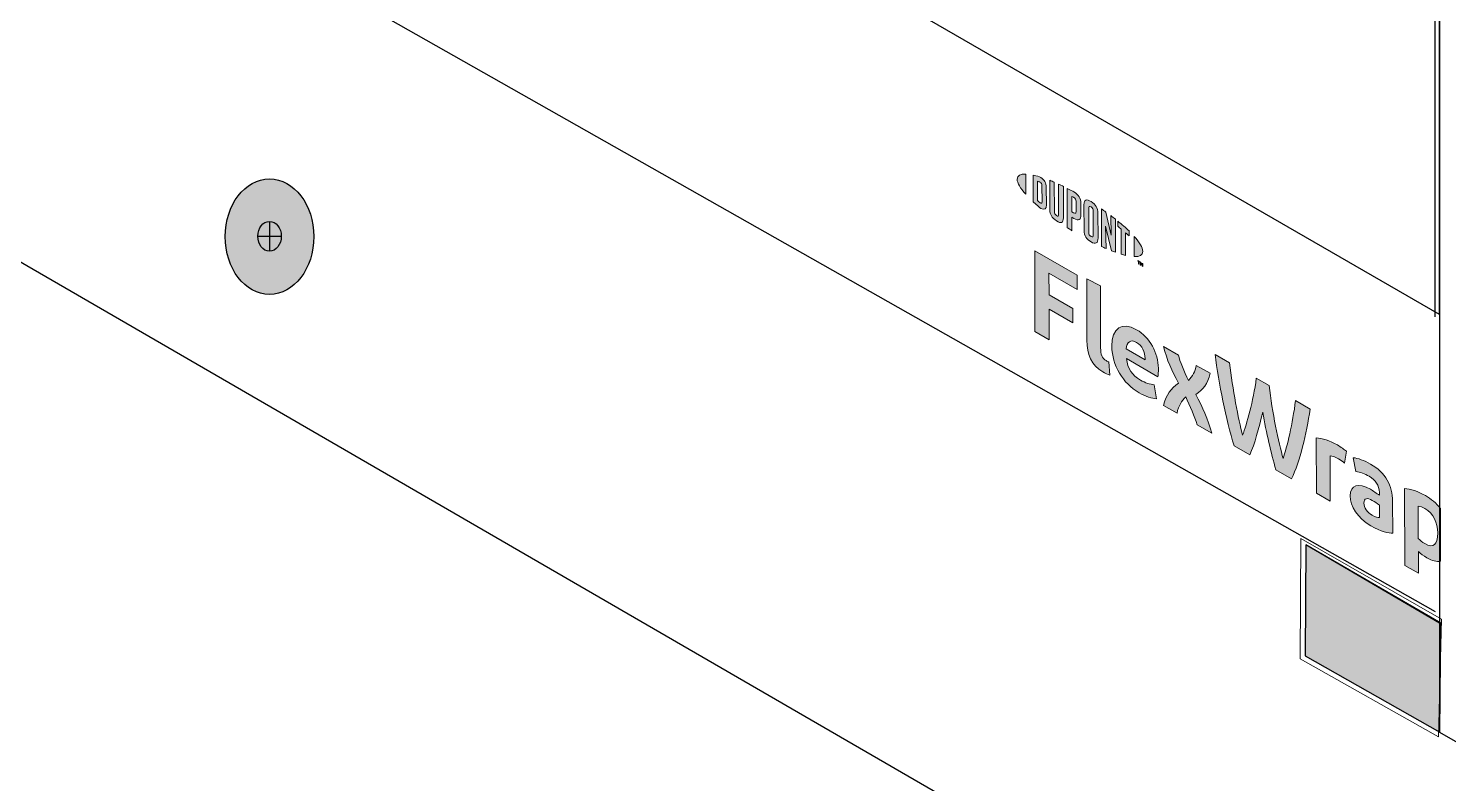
# Model space of a CAD drawing. Header units: inches. Extents: x -20.8 to 74.7, y -53.7 to 19.1.
# Drawn here: x -0.843 to 0.789, y -30.747 to -29.879 of the extents above; entities that cross this region are included whole.
import ezdxf

# ---------------------------------------------------------------- set-up
doc = ezdxf.new("R2010")
doc.units = ezdxf.units.IN
doc.header["$MEASUREMENT"] = 0
doc.linetypes.add('AI-Linetype-43', pattern=[0.187557, 0.125038, -0.062519])
doc.linetypes.add('AI-Linetype-44', pattern=[0.187557, 0.125038, -0.062519])
for name, color, linetype, lineweight in [('.ATI-HATCH', 7, 'Continuous', 0), ('G-ANNO-TTLB', 7, 'Continuous', 0), ('TYVEK', 7, 'Continuous', 0)]:
    doc.layers.add(name, color=color, linetype=linetype, lineweight=lineweight)

# ---------------------------------------------------------------- blocks, each defined once
blk = doc.blocks.new('Block_358')
at = {"layer": 'TYVEK', "color": 2, "lineweight": 25, "true_color": 0xffff00}
for points in [[(-0.8155, -29.2933)], [(0.7737, -30.1938)]]:
    blk.add_lwpolyline(points, dxfattribs=at)
blk = doc.blocks.new('Block_359')
at = {"layer": 'TYVEK', "color": 1, "lineweight": 25, "true_color": 0xff0000}
for points in [[(-0.3732, -29.5487)], [(0.7737, -30.2109)]]:
    blk.add_lwpolyline(points, dxfattribs=at)
blk = doc.blocks.new('Block_361')
at = {"layer": 'TYVEK', "color": 1, "lineweight": 25, "true_color": 0xff0000}
for points in [[(-1.0754, -29.2469)], [(0.4337, -30.12)]]:
    blk.add_lwpolyline(points, dxfattribs=at)
blk = doc.blocks.new('Block_362')
at = {"layer": 'TYVEK', "color": 1, "lineweight": 25, "true_color": 0xff0000}
for points in [[(-0.3732, -29.5487)], [(0.7737, -30.2109)]]:
    blk.add_lwpolyline(points, dxfattribs=at)
blk = doc.blocks.new('Block_363')
at = {"layer": 'TYVEK', "color": 18, "lineweight": 25, "true_color": 0x000000}
blk.add_lwpolyline([(0.4019, -29.9831)], dxfattribs=at)
blk = doc.blocks.new('Block_365')
at = {"layer": 'TYVEK', "color": 4, "linetype": 'AI-Linetype-43', "lineweight": 25, "true_color": 0x00ffff}
blk.add_lwpolyline([(1.065, -30.0255)], dxfattribs=at)
at = {"layer": 'TYVEK', "color": 4, "linetype": 'AI-Linetype-44', "lineweight": 25, "true_color": 0x00ffff}
blk.add_lwpolyline([(0.7741, -30.1918)], dxfattribs=at)
blk = doc.blocks.new('Block_369')
at = {"layer": 'TYVEK', "color": 4, "lineweight": 25, "true_color": 0x00ffff}
for points in [[(-0.8128, -29.2909)], [(0.7741, -30.1918)]]:
    blk.add_lwpolyline(points, dxfattribs=at)
blk = doc.blocks.new('Block_370')
at = {"layer": 'TYVEK', "color": 2, "lineweight": 25, "true_color": 0xffff00}
for points in [[(-0.8161, -29.2933)], [(0.7737, -30.1938)]]:
    blk.add_lwpolyline(points, dxfattribs=at)
blk = doc.blocks.new('Block_371')
at = {"layer": 'TYVEK', "color": 2, "lineweight": 25, "true_color": 0xffff00}
for points in [[(-0.7477, -29.2547)], [(0.7696, -30.1307)]]:
    blk.add_lwpolyline(points, dxfattribs=at)
blk = doc.blocks.new('Block_372')
at = {"layer": 'TYVEK', "color": 1, "lineweight": 25, "true_color": 0xff0000}
for points in [[(-0.3732, -29.5487)], [(0.7737, -30.2109)]]:
    blk.add_lwpolyline(points, dxfattribs=at)
blk = doc.blocks.new('Block_377')
at = {"layer": 'TYVEK', "true_color": 0x003b71, "transparency": 33554687}
h = blk.add_hatch(color=156, dxfattribs=at)
h.dxf.hatch_style = 2
edge = h.paths.add_edge_path()
edge.add_spline(control_points=[(0.3624, -30.1631), (0.3624, -30.1631), (0.3135, -30.135), (0.3135, -30.135), (0.3135, -30.135), (0.3136, -30.2277), (0.3136, -30.2277), (0.3136, -30.2277), (0.3302, -30.2371), (0.3302, -30.2371), (0.3302, -30.2371), (0.33, -30.202), (0.33, -30.202), (0.33, -30.202), (0.3574, -30.2177), (0.3574, -30.2177), (0.3574, -30.2177), (0.3573, -30.2014), (0.3573, -30.2014), (0.3573, -30.2014), (0.33, -30.1857), (0.33, -30.1857), (0.33, -30.1857), (0.3299, -30.1606), (0.3299, -30.1606), (0.3299, -30.1606), (0.3624, -30.1794), (0.3624, -30.1794), (0.3624, -30.1794), (0.3624, -30.1631), (0.3624, -30.1631)], knot_values=[0, 0, 0, 0, 1, 1, 1, 2, 2, 2, 3, 3, 3, 4, 4, 4, 5, 5, 5, 6, 6, 6, 7, 7, 7, 8, 8, 8, 9, 9, 9, 10, 10, 10, 10], degree=3, periodic=0)
h = blk.add_hatch(color=156, dxfattribs=at)
h.dxf.hatch_style = 2
edge = h.paths.add_edge_path()
edge.add_spline(control_points=[(0.3988, -30.2627), (0.3977, -30.2624), (0.3966, -30.2619), (0.3955, -30.2612), (0.3909, -30.2585), (0.3892, -30.2538), (0.3892, -30.2466), (0.3892, -30.2466), (0.3891, -30.1752), (0.3891, -30.1752), (0.3891, -30.1752), (0.3732, -30.1671), (0.3732, -30.1671), (0.3732, -30.1671), (0.3734, -30.2378), (0.3734, -30.2378), (0.3734, -30.2537), (0.3786, -30.2666), (0.3918, -30.2742), (0.3942, -30.2756), (0.3978, -30.277), (0.3999, -30.2778), (0.3999, -30.2778), (0.3988, -30.2627), (0.3988, -30.2627)], knot_values=[0, 0, 0, 0, 1, 1, 1, 2, 2, 2, 3, 3, 3, 4, 4, 4, 5, 5, 5, 6, 6, 6, 7, 7, 7, 8, 8, 8, 8], degree=3, periodic=0)
h = blk.add_hatch(color=156, dxfattribs=at)
h.dxf.hatch_style = 2
edge = h.paths.add_edge_path()
edge.add_spline(control_points=[(0.4403, -30.2603), (0.4403, -30.2603), (0.4185, -30.2477), (0.4185, -30.2477), (0.4196, -30.2394), (0.4239, -30.2364), (0.4306, -30.2402), (0.4368, -30.2438), (0.4403, -30.2513), (0.4403, -30.2587), (0.4403, -30.2587), (0.4403, -30.2603), (0.4403, -30.2603)], knot_values=[0, 0, 0, 0, 1, 1, 1, 2, 2, 2, 3, 3, 3, 4, 4, 4, 4], degree=3, periodic=0)
edge = h.paths.add_edge_path()
edge.add_spline(control_points=[(0.4556, -30.27), (0.4554, -30.2523), (0.4456, -30.2344), (0.4306, -30.2256), (0.4136, -30.216), (0.4021, -30.2237), (0.4021, -30.2446), (0.4023, -30.2667), (0.4149, -30.2874), (0.4334, -30.298), (0.4409, -30.3024), (0.4484, -30.3048), (0.4535, -30.305), (0.4535, -30.305), (0.4509, -30.2889), (0.4509, -30.2889), (0.446, -30.2885), (0.4406, -30.2869), (0.4349, -30.2835), (0.4257, -30.2782), (0.4203, -30.2705), (0.4188, -30.2589), (0.4188, -30.2589), (0.455, -30.2798), (0.455, -30.2798), (0.4553, -30.2773), (0.4556, -30.2739), (0.4556, -30.27)], knot_values=[0, 0, 0, 0, 1, 1, 1, 2, 2, 2, 3, 3, 3, 4, 4, 4, 5, 5, 5, 6, 6, 6, 7, 7, 7, 8, 8, 8, 9, 9, 9, 9], degree=3, periodic=0)
h = blk.add_hatch(color=156, dxfattribs=at)
h.dxf.hatch_style = 2
edge = h.paths.add_edge_path()
edge.add_spline(control_points=[(0.4985, -30.2999), (0.5071, -30.2946), (0.5121, -30.2878), (0.515, -30.2757), (0.515, -30.2757), (0.4989, -30.2666), (0.4989, -30.2666), (0.4982, -30.2735), (0.4945, -30.2792), (0.4903, -30.2841), (0.4852, -30.2737), (0.4802, -30.2617), (0.4786, -30.2549), (0.4786, -30.2549), (0.4616, -30.245), (0.4616, -30.245), (0.4652, -30.2603), (0.4713, -30.273), (0.4789, -30.2871), (0.4698, -30.293), (0.4645, -30.3005), (0.4616, -30.3127), (0.4616, -30.3127), (0.477, -30.3214), (0.477, -30.3214), (0.4785, -30.313), (0.4827, -30.3074), (0.487, -30.3027), (0.4918, -30.3127), (0.4977, -30.3259), (0.5, -30.3348), (0.5, -30.3348), (0.5171, -30.3445), (0.5171, -30.3445), (0.5124, -30.3278), (0.5068, -30.3153), (0.4985, -30.2999)], knot_values=[0, 0, 0, 0, 1, 1, 1, 2, 2, 2, 3, 3, 3, 4, 4, 4, 5, 5, 5, 6, 6, 6, 7, 7, 7, 8, 8, 8, 9, 9, 9, 10, 10, 10, 11, 11, 11, 12, 12, 12, 12], degree=3, periodic=0)
h = blk.add_hatch(color=156, dxfattribs=at)
h.dxf.hatch_style = 2
edge = h.paths.add_edge_path()
edge.add_spline(control_points=[(0.6132, -30.3071), (0.6099, -30.3331), (0.6035, -30.3607), (0.5989, -30.3737), (0.5938, -30.3552), (0.5863, -30.3205), (0.5828, -30.2896), (0.5828, -30.2896), (0.5681, -30.2812), (0.5681, -30.2812), (0.5648, -30.3081), (0.5571, -30.3342), (0.5523, -30.3469), (0.5475, -30.3287), (0.541, -30.2935), (0.5374, -30.2637), (0.5374, -30.2637), (0.5207, -30.2541), (0.5207, -30.2541), (0.525, -30.2873), (0.5334, -30.3284), (0.5425, -30.3591), (0.5425, -30.3591), (0.5606, -30.3695), (0.5606, -30.3695), (0.5663, -30.3562), (0.5711, -30.3396), (0.5755, -30.3203), (0.5798, -30.3445), (0.5849, -30.3669), (0.5906, -30.3867), (0.5906, -30.3867), (0.6086, -30.397), (0.6086, -30.397), (0.6182, -30.3773), (0.6257, -30.3452), (0.63, -30.3169), (0.63, -30.3169), (0.6132, -30.3071), (0.6132, -30.3071)], knot_values=[0, 0, 0, 0, 1, 1, 1, 2, 2, 2, 3, 3, 3, 4, 4, 4, 5, 5, 5, 6, 6, 6, 7, 7, 7, 8, 8, 8, 9, 9, 9, 10, 10, 10, 11, 11, 11, 12, 12, 12, 13, 13, 13, 13], degree=3, periodic=0)
h = blk.add_hatch(color=156, dxfattribs=at)
h.dxf.hatch_style = 2
edge = h.paths.add_edge_path()
edge.add_spline(control_points=[(0.6613, -30.3581), (0.6529, -30.3534), (0.6434, -30.35), (0.6371, -30.35), (0.6371, -30.35), (0.6373, -30.4135), (0.6373, -30.4135), (0.6373, -30.4135), (0.6531, -30.4225), (0.6531, -30.4225), (0.6531, -30.4225), (0.6529, -30.3707), (0.6529, -30.3707), (0.6554, -30.3707), (0.6582, -30.3714), (0.6625, -30.3739), (0.6649, -30.3753), (0.6674, -30.377), (0.6693, -30.3789), (0.6693, -30.3789), (0.6716, -30.3652), (0.6716, -30.3652), (0.6693, -30.3632), (0.6653, -30.3605), (0.6613, -30.3581)], knot_values=[0, 0, 0, 0, 1, 1, 1, 2, 2, 2, 3, 3, 3, 4, 4, 4, 5, 5, 5, 6, 6, 6, 7, 7, 7, 8, 8, 8, 8], degree=3, periodic=0)
h = blk.add_hatch(color=156, dxfattribs=at)
h.dxf.hatch_style = 2
edge = h.paths.add_edge_path()
edge.add_spline(control_points=[(0.7095, -30.4416), (0.7078, -30.4417), (0.7049, -30.4409), (0.7014, -30.4388), (0.6953, -30.4353), (0.692, -30.4305), (0.6918, -30.4249), (0.6918, -30.4187), (0.696, -30.4187), (0.7013, -30.4217), (0.7041, -30.4232), (0.7068, -30.4253), (0.7095, -30.4274), (0.7095, -30.4274), (0.7095, -30.4416), (0.7095, -30.4416)], knot_values=[0, 0, 0, 0, 1, 1, 1, 2, 2, 2, 3, 3, 3, 4, 4, 4, 5, 5, 5, 5], degree=3, periodic=0)
edge = h.paths.add_edge_path()
edge.add_spline(control_points=[(0.7248, -30.4228), (0.7248, -30.4049), (0.7164, -30.3898), (0.6995, -30.38), (0.6925, -30.376), (0.6846, -30.3731), (0.6796, -30.3727), (0.6796, -30.3727), (0.6825, -30.3885), (0.6825, -30.3885), (0.6873, -30.3891), (0.6927, -30.3912), (0.6977, -30.3941), (0.7053, -30.3985), (0.7093, -30.4046), (0.7095, -30.4127), (0.7095, -30.4127), (0.7095, -30.4159), (0.7095, -30.4159), (0.7066, -30.4138), (0.7024, -30.4109), (0.6992, -30.4089), (0.6855, -30.4012), (0.6761, -30.4035), (0.6761, -30.4167), (0.6761, -30.4285), (0.6842, -30.442), (0.6999, -30.451), (0.7114, -30.4577), (0.7202, -30.4596), (0.7249, -30.4596), (0.7249, -30.4596), (0.7248, -30.4228), (0.7248, -30.4228)], knot_values=[0, 0, 0, 0, 1, 1, 1, 2, 2, 2, 3, 3, 3, 4, 4, 4, 5, 5, 5, 6, 6, 6, 7, 7, 7, 8, 8, 8, 9, 9, 9, 10, 10, 10, 11, 11, 11, 11], degree=3, periodic=0)
h = blk.add_hatch(color=156, dxfattribs=at)
h.dxf.hatch_style = 2
edge = h.paths.add_edge_path()
edge.add_spline(control_points=[(0.7617, -30.4714), (0.7584, -30.4695), (0.7566, -30.4677), (0.7543, -30.4655), (0.7543, -30.4655), (0.7543, -30.4284), (0.7543, -30.4284), (0.7567, -30.4287), (0.7588, -30.4292), (0.7617, -30.4309), (0.7721, -30.4369), (0.7764, -30.4473), (0.7766, -30.4592), (0.7766, -30.4728), (0.7718, -30.4773), (0.7617, -30.4714)], knot_values=[0, 0, 0, 0, 1, 1, 1, 2, 2, 2, 3, 3, 3, 4, 4, 4, 5, 5, 5, 5], degree=3, periodic=0)
edge = h.paths.add_edge_path()
edge.add_spline(control_points=[(0.7624, -30.4162), (0.7542, -30.4116), (0.745, -30.4085), (0.7385, -30.4081), (0.7385, -30.4081), (0.7388, -30.4964), (0.7388, -30.4964), (0.7388, -30.4964), (0.7545, -30.5055), (0.7545, -30.5055), (0.7545, -30.5055), (0.7545, -30.4803), (0.7545, -30.4803), (0.7573, -30.4832), (0.76, -30.4853), (0.7641, -30.4877), (0.7702, -30.4912), (0.7753, -30.4925), (0.7796, -30.4917), (0.7796, -30.4917), (0.7796, -30.431), (0.7796, -30.431), (0.775, -30.425), (0.7692, -30.42), (0.7624, -30.4162)], knot_values=[0, 0, 0, 0, 1, 1, 1, 2, 2, 2, 3, 3, 3, 4, 4, 4, 5, 5, 5, 6, 6, 6, 7, 7, 7, 8, 8, 8, 8], degree=3, periodic=0)
at = {"layer": 'TYVEK'}
for points, knots in [([(0.3624, -30.1631), (0.3624, -30.1631), (0.3135, -30.135), (0.3135, -30.135), (0.3135, -30.135), (0.3136, -30.2277), (0.3136, -30.2277), (0.3136, -30.2277), (0.3302, -30.2371), (0.3302, -30.2371), (0.3302, -30.2371), (0.33, -30.202), (0.33, -30.202), (0.33, -30.202), (0.3574, -30.2177), (0.3574, -30.2177), (0.3574, -30.2177), (0.3573, -30.2014), (0.3573, -30.2014), (0.3573, -30.2014), (0.33, -30.1857), (0.33, -30.1857), (0.33, -30.1857), (0.3299, -30.1606), (0.3299, -30.1606), (0.3299, -30.1606), (0.3624, -30.1794), (0.3624, -30.1794), (0.3624, -30.1794), (0.3624, -30.1631), (0.3624, -30.1631)], [0, 0, 0, 0, 1, 1, 1, 2, 2, 2, 3, 3, 3, 4, 4, 4, 5, 5, 5, 6, 6, 6, 7, 7, 7, 8, 8, 8, 9, 9, 9, 10, 10, 10, 10]), ([(0.3988, -30.2627), (0.3977, -30.2624), (0.3966, -30.2619), (0.3955, -30.2612), (0.3909, -30.2585), (0.3892, -30.2538), (0.3892, -30.2466), (0.3892, -30.2466), (0.3891, -30.1752), (0.3891, -30.1752), (0.3891, -30.1752), (0.3732, -30.1671), (0.3732, -30.1671), (0.3732, -30.1671), (0.3734, -30.2378), (0.3734, -30.2378), (0.3734, -30.2537), (0.3786, -30.2666), (0.3918, -30.2742), (0.3942, -30.2756), (0.3978, -30.277), (0.3999, -30.2778), (0.3999, -30.2778), (0.3988, -30.2627), (0.3988, -30.2627)], [0, 0, 0, 0, 1, 1, 1, 2, 2, 2, 3, 3, 3, 4, 4, 4, 5, 5, 5, 6, 6, 6, 7, 7, 7, 8, 8, 8, 8]), ([(0.4556, -30.27), (0.4554, -30.2523), (0.4456, -30.2344), (0.4306, -30.2256), (0.4136, -30.216), (0.4021, -30.2237), (0.4021, -30.2446), (0.4023, -30.2667), (0.4149, -30.2874), (0.4334, -30.298), (0.4409, -30.3024), (0.4484, -30.3048), (0.4535, -30.305), (0.4535, -30.305), (0.4509, -30.2889), (0.4509, -30.2889), (0.446, -30.2885), (0.4406, -30.2869), (0.4349, -30.2835), (0.4257, -30.2782), (0.4203, -30.2705), (0.4188, -30.2589), (0.4188, -30.2589), (0.455, -30.2798), (0.455, -30.2798), (0.4553, -30.2773), (0.4556, -30.2739), (0.4556, -30.27)], [0, 0, 0, 0, 1, 1, 1, 2, 2, 2, 3, 3, 3, 4, 4, 4, 5, 5, 5, 6, 6, 6, 7, 7, 7, 8, 8, 8, 9, 9, 9, 9]), ([(0.4403, -30.2603), (0.4403, -30.2603), (0.4185, -30.2477), (0.4185, -30.2477), (0.4196, -30.2394), (0.4239, -30.2364), (0.4306, -30.2402), (0.4368, -30.2438), (0.4403, -30.2513), (0.4403, -30.2587), (0.4403, -30.2587), (0.4403, -30.2603), (0.4403, -30.2603)], [0, 0, 0, 0, 1, 1, 1, 2, 2, 2, 3, 3, 3, 4, 4, 4, 4]), ([(0.4985, -30.2999), (0.5071, -30.2946), (0.5121, -30.2878), (0.515, -30.2757), (0.515, -30.2757), (0.4989, -30.2666), (0.4989, -30.2666), (0.4982, -30.2735), (0.4945, -30.2792), (0.4903, -30.2841), (0.4852, -30.2737), (0.4802, -30.2617), (0.4786, -30.2549), (0.4786, -30.2549), (0.4616, -30.245), (0.4616, -30.245), (0.4652, -30.2603), (0.4713, -30.273), (0.4789, -30.2871), (0.4698, -30.293), (0.4645, -30.3005), (0.4616, -30.3127), (0.4616, -30.3127), (0.477, -30.3214), (0.477, -30.3214), (0.4785, -30.313), (0.4827, -30.3074), (0.487, -30.3027), (0.4918, -30.3127), (0.4977, -30.3259), (0.5, -30.3348), (0.5, -30.3348), (0.5171, -30.3445), (0.5171, -30.3445), (0.5124, -30.3278), (0.5068, -30.3153), (0.4985, -30.2999)], [0, 0, 0, 0, 1, 1, 1, 2, 2, 2, 3, 3, 3, 4, 4, 4, 5, 5, 5, 6, 6, 6, 7, 7, 7, 8, 8, 8, 9, 9, 9, 10, 10, 10, 11, 11, 11, 12, 12, 12, 12]), ([(0.6132, -30.3071), (0.6099, -30.3331), (0.6035, -30.3607), (0.5989, -30.3737), (0.5938, -30.3552), (0.5863, -30.3205), (0.5828, -30.2896), (0.5828, -30.2896), (0.5681, -30.2812), (0.5681, -30.2812), (0.5648, -30.3081), (0.5571, -30.3342), (0.5523, -30.3469), (0.5475, -30.3287), (0.541, -30.2935), (0.5374, -30.2637), (0.5374, -30.2637), (0.5207, -30.2541), (0.5207, -30.2541), (0.525, -30.2873), (0.5334, -30.3284), (0.5425, -30.3591), (0.5425, -30.3591), (0.5606, -30.3695), (0.5606, -30.3695), (0.5663, -30.3562), (0.5711, -30.3396), (0.5755, -30.3203), (0.5798, -30.3445), (0.5849, -30.3669), (0.5906, -30.3867), (0.5906, -30.3867), (0.6086, -30.397), (0.6086, -30.397), (0.6182, -30.3773), (0.6257, -30.3452), (0.63, -30.3169), (0.63, -30.3169), (0.6132, -30.3071), (0.6132, -30.3071)], [0, 0, 0, 0, 1, 1, 1, 2, 2, 2, 3, 3, 3, 4, 4, 4, 5, 5, 5, 6, 6, 6, 7, 7, 7, 8, 8, 8, 9, 9, 9, 10, 10, 10, 11, 11, 11, 12, 12, 12, 13, 13, 13, 13]), ([(0.6613, -30.3581), (0.6529, -30.3534), (0.6434, -30.35), (0.6371, -30.35), (0.6371, -30.35), (0.6373, -30.4135), (0.6373, -30.4135), (0.6373, -30.4135), (0.6531, -30.4225), (0.6531, -30.4225), (0.6531, -30.4225), (0.6529, -30.3707), (0.6529, -30.3707), (0.6554, -30.3707), (0.6582, -30.3714), (0.6625, -30.3739), (0.6649, -30.3753), (0.6674, -30.377), (0.6693, -30.3789), (0.6693, -30.3789), (0.6716, -30.3652), (0.6716, -30.3652), (0.6693, -30.3632), (0.6653, -30.3605), (0.6613, -30.3581)], [0, 0, 0, 0, 1, 1, 1, 2, 2, 2, 3, 3, 3, 4, 4, 4, 5, 5, 5, 6, 6, 6, 7, 7, 7, 8, 8, 8, 8]), ([(0.7248, -30.4228), (0.7248, -30.4049), (0.7164, -30.3898), (0.6995, -30.38), (0.6925, -30.376), (0.6846, -30.3731), (0.6796, -30.3727), (0.6796, -30.3727), (0.6825, -30.3885), (0.6825, -30.3885), (0.6873, -30.3891), (0.6927, -30.3912), (0.6977, -30.3941), (0.7053, -30.3985), (0.7093, -30.4046), (0.7095, -30.4127), (0.7095, -30.4127), (0.7095, -30.4159), (0.7095, -30.4159), (0.7066, -30.4138), (0.7024, -30.4109), (0.6992, -30.4089), (0.6855, -30.4012), (0.6761, -30.4035), (0.6761, -30.4167), (0.6761, -30.4285), (0.6842, -30.442), (0.6999, -30.451), (0.7114, -30.4577), (0.7202, -30.4596), (0.7249, -30.4596), (0.7249, -30.4596), (0.7248, -30.4228), (0.7248, -30.4228)], [0, 0, 0, 0, 1, 1, 1, 2, 2, 2, 3, 3, 3, 4, 4, 4, 5, 5, 5, 6, 6, 6, 7, 7, 7, 8, 8, 8, 9, 9, 9, 10, 10, 10, 11, 11, 11, 11]), ([(0.7095, -30.4416), (0.7078, -30.4417), (0.7049, -30.4409), (0.7014, -30.4388), (0.6953, -30.4353), (0.692, -30.4305), (0.6918, -30.4249), (0.6918, -30.4187), (0.696, -30.4187), (0.7013, -30.4217), (0.7041, -30.4232), (0.7068, -30.4253), (0.7095, -30.4274), (0.7095, -30.4274), (0.7095, -30.4416), (0.7095, -30.4416)], [0, 0, 0, 0, 1, 1, 1, 2, 2, 2, 3, 3, 3, 4, 4, 4, 5, 5, 5, 5]), ([(0.7624, -30.4162), (0.7542, -30.4116), (0.745, -30.4085), (0.7385, -30.4081), (0.7385, -30.4081), (0.7388, -30.4964), (0.7388, -30.4964), (0.7388, -30.4964), (0.7545, -30.5055), (0.7545, -30.5055), (0.7545, -30.5055), (0.7545, -30.4803), (0.7545, -30.4803), (0.7573, -30.4832), (0.76, -30.4853), (0.7641, -30.4877), (0.7702, -30.4912), (0.7753, -30.4925), (0.7796, -30.4917), (0.7796, -30.4917), (0.7796, -30.431), (0.7796, -30.431), (0.775, -30.425), (0.7692, -30.42), (0.7624, -30.4162)], [0, 0, 0, 0, 1, 1, 1, 2, 2, 2, 3, 3, 3, 4, 4, 4, 5, 5, 5, 6, 6, 6, 7, 7, 7, 8, 8, 8, 8]), ([(0.7617, -30.4714), (0.7584, -30.4695), (0.7566, -30.4677), (0.7543, -30.4655), (0.7543, -30.4655), (0.7543, -30.4284), (0.7543, -30.4284), (0.7567, -30.4287), (0.7588, -30.4292), (0.7617, -30.4309), (0.7721, -30.4369), (0.7764, -30.4473), (0.7766, -30.4592), (0.7766, -30.4728), (0.7718, -30.4773), (0.7617, -30.4714)], [0, 0, 0, 0, 1, 1, 1, 2, 2, 2, 3, 3, 3, 4, 4, 4, 5, 5, 5, 5])]:
    blk.add_open_spline(points, degree=3, knots=knots, dxfattribs=at)
blk = doc.blocks.new('Block_378')
at = {"layer": 'TYVEK', "true_color": 0x003b71, "transparency": 33554687}
h = blk.add_hatch(color=156, dxfattribs=at)
h.dxf.hatch_style = 2
edge = h.paths.add_edge_path()
edge.add_spline(control_points=[(0.2933, -30.0527), (0.2933, -30.057), (0.2969, -30.063), (0.3031, -30.07), (0.3031, -30.07), (0.3031, -30.0468), (0.3031, -30.0468), (0.2968, -30.0466), (0.2933, -30.0485), (0.2933, -30.0527)], knot_values=[0, 0, 0, 0, 1, 1, 1, 2, 2, 2, 3, 3, 3, 3], degree=3, periodic=0)
h = blk.add_hatch(color=156, dxfattribs=at)
h.dxf.hatch_style = 2
edge = h.paths.add_edge_path()
edge.add_spline(control_points=[(0.3199, -30.0799), (0.3191, -30.0794), (0.3177, -30.0782), (0.3166, -30.0773), (0.3166, -30.0773), (0.3166, -30.055), (0.3166, -30.055), (0.3177, -30.0553), (0.3191, -30.0557), (0.3199, -30.0563), (0.321, -30.0569), (0.3218, -30.058), (0.3218, -30.0598), (0.3218, -30.0598), (0.322, -30.0787), (0.322, -30.0787), (0.322, -30.0805), (0.321, -30.0805), (0.3199, -30.0799)], knot_values=[0, 0, 0, 0, 1, 1, 1, 2, 2, 2, 3, 3, 3, 4, 4, 4, 5, 5, 5, 6, 6, 6, 6], degree=3, periodic=0)
edge = h.paths.add_edge_path()
edge.add_spline(control_points=[(0.3268, -30.0619), (0.3268, -30.0573), (0.3246, -30.0531), (0.3206, -30.0509), (0.3188, -30.0498), (0.3163, -30.0489), (0.3117, -30.048), (0.3117, -30.048), (0.3118, -30.0788), (0.3118, -30.0788), (0.3159, -30.0825), (0.3189, -30.085), (0.3206, -30.0862), (0.3248, -30.0884), (0.327, -30.0869), (0.327, -30.0823), (0.327, -30.0823), (0.3268, -30.0619), (0.3268, -30.0619)], knot_values=[0, 0, 0, 0, 1, 1, 1, 2, 2, 2, 3, 3, 3, 4, 4, 4, 5, 5, 5, 6, 6, 6, 6], degree=3, periodic=0)
h = blk.add_hatch(color=156, dxfattribs=at)
h.dxf.hatch_style = 2
edge = h.paths.add_edge_path()
edge.add_spline(control_points=[(0.341, -30.0932), (0.341, -30.095), (0.3405, -30.0958), (0.3385, -30.0944), (0.3366, -30.0931), (0.3361, -30.0919), (0.3361, -30.0898), (0.3361, -30.0898), (0.336, -30.0562), (0.336, -30.0562), (0.3348, -30.0556), (0.332, -30.0545), (0.3308, -30.054), (0.3308, -30.054), (0.3308, -30.0879), (0.3308, -30.0879), (0.3309, -30.0933), (0.3331, -30.0968), (0.3385, -30.1006), (0.3435, -30.1041), (0.3465, -30.1029), (0.3465, -30.0969), (0.3465, -30.0969), (0.3464, -30.061), (0.3464, -30.061), (0.3454, -30.0605), (0.342, -30.0589), (0.3409, -30.0584), (0.3409, -30.0584), (0.341, -30.0932), (0.341, -30.0932)], knot_values=[0, 0, 0, 0, 1, 1, 1, 2, 2, 2, 3, 3, 3, 4, 4, 4, 5, 5, 5, 6, 6, 6, 7, 7, 7, 8, 8, 8, 9, 9, 9, 10, 10, 10, 10], degree=3, periodic=0)
h = blk.add_hatch(color=156, dxfattribs=at)
h.dxf.hatch_style = 2
edge = h.paths.add_edge_path()
edge.add_spline(control_points=[(0.361, -30.09), (0.361, -30.092), (0.3605, -30.0925), (0.3582, -30.0913), (0.3582, -30.0913), (0.3563, -30.0902), (0.3563, -30.0902), (0.3563, -30.0902), (0.3563, -30.0724), (0.3563, -30.0724), (0.3571, -30.0728), (0.3575, -30.0731), (0.3581, -30.0734), (0.3605, -30.0748), (0.361, -30.0762), (0.361, -30.0781), (0.361, -30.0781), (0.361, -30.09), (0.361, -30.09)], knot_values=[0, 0, 0, 0, 1, 1, 1, 2, 2, 2, 3, 3, 3, 4, 4, 4, 5, 5, 5, 6, 6, 6, 6], degree=3, periodic=0)
edge = h.paths.add_edge_path()
edge.add_spline(control_points=[(0.3584, -30.0673), (0.3574, -30.0667), (0.3539, -30.0648), (0.3507, -30.0632), (0.3507, -30.0632), (0.3509, -30.1084), (0.3509, -30.1084), (0.3518, -30.1091), (0.3548, -30.1109), (0.3563, -30.1119), (0.3563, -30.1119), (0.3563, -30.0964), (0.3563, -30.0964), (0.3563, -30.0964), (0.3585, -30.0977), (0.3585, -30.0977), (0.3642, -30.101), (0.3666, -30.0994), (0.3666, -30.0937), (0.3666, -30.0937), (0.3666, -30.0803), (0.3666, -30.0803), (0.3666, -30.0748), (0.3638, -30.0703), (0.3584, -30.0673)], knot_values=[0, 0, 0, 0, 1, 1, 1, 2, 2, 2, 3, 3, 3, 4, 4, 4, 5, 5, 5, 6, 6, 6, 7, 7, 7, 8, 8, 8, 8], degree=3, periodic=0)
h = blk.add_hatch(color=156, dxfattribs=at)
h.dxf.hatch_style = 2
edge = h.paths.add_edge_path()
edge.add_spline(control_points=[(0.3782, -30.1184), (0.3763, -30.1173), (0.3757, -30.116), (0.3757, -30.1142), (0.3757, -30.1142), (0.3756, -30.086), (0.3756, -30.086), (0.3756, -30.0842), (0.3761, -30.0834), (0.3782, -30.0846), (0.3802, -30.0859), (0.3806, -30.0871), (0.3806, -30.0889), (0.3806, -30.0889), (0.3807, -30.117), (0.3807, -30.117), (0.3807, -30.1188), (0.3802, -30.1195), (0.3782, -30.1184)], knot_values=[0, 0, 0, 0, 1, 1, 1, 2, 2, 2, 3, 3, 3, 4, 4, 4, 5, 5, 5, 6, 6, 6, 6], degree=3, periodic=0)
edge = h.paths.add_edge_path()
edge.add_spline(control_points=[(0.3861, -30.0919), (0.3861, -30.0856), (0.3836, -30.0819), (0.3782, -30.0784), (0.3731, -30.0752), (0.37, -30.076), (0.37, -30.082), (0.37, -30.082), (0.3702, -30.1114), (0.3702, -30.1114), (0.3702, -30.1178), (0.373, -30.122), (0.3782, -30.1248), (0.3835, -30.1275), (0.3863, -30.1269), (0.3863, -30.12), (0.3863, -30.12), (0.3861, -30.0919), (0.3861, -30.0919)], knot_values=[0, 0, 0, 0, 1, 1, 1, 2, 2, 2, 3, 3, 3, 4, 4, 4, 5, 5, 5, 6, 6, 6, 6], degree=3, periodic=0)
h = blk.add_hatch(color=156, dxfattribs=at)
h.dxf.hatch_style = 2
edge = h.paths.add_edge_path()
edge.add_spline(control_points=[(0.4015, -30.1169), (0.4015, -30.1169), (0.3954, -30.0904), (0.3954, -30.0904), (0.3937, -30.0892), (0.3917, -30.0878), (0.3901, -30.0868), (0.3901, -30.0868), (0.3903, -30.1301), (0.3903, -30.1301), (0.3913, -30.1306), (0.3941, -30.1318), (0.3955, -30.1325), (0.3955, -30.1325), (0.395, -30.1067), (0.395, -30.1067), (0.395, -30.1067), (0.4016, -30.1349), (0.4016, -30.1349), (0.4029, -30.1355), (0.405, -30.1362), (0.4063, -30.1367), (0.4063, -30.1367), (0.4062, -30.0986), (0.4062, -30.0986), (0.4048, -30.0975), (0.4023, -30.0956), (0.4011, -30.0946), (0.4011, -30.0946), (0.4015, -30.1169), (0.4015, -30.1169)], knot_values=[0, 0, 0, 0, 1, 1, 1, 2, 2, 2, 3, 3, 3, 4, 4, 4, 5, 5, 5, 6, 6, 6, 7, 7, 7, 8, 8, 8, 9, 9, 9, 10, 10, 10, 10], degree=3, periodic=0)
h = blk.add_hatch(color=156, dxfattribs=at)
h.dxf.hatch_style = 2
edge = h.paths.add_edge_path()
edge.add_spline(control_points=[(0.4089, -30.1068), (0.4103, -30.1079), (0.4116, -30.1089), (0.4129, -30.11), (0.4129, -30.11), (0.413, -30.1389), (0.413, -30.1389), (0.4142, -30.1392), (0.4164, -30.1398), (0.4179, -30.1402), (0.4179, -30.1402), (0.4179, -30.1142), (0.4179, -30.1142), (0.4193, -30.1155), (0.4206, -30.1167), (0.4219, -30.1178), (0.4219, -30.1178), (0.4219, -30.1122), (0.4219, -30.1122), (0.418, -30.1084), (0.4138, -30.1048), (0.4089, -30.1008), (0.4089, -30.1008), (0.4089, -30.1068), (0.4089, -30.1068)], knot_values=[0, 0, 0, 0, 1, 1, 1, 2, 2, 2, 3, 3, 3, 4, 4, 4, 5, 5, 5, 6, 6, 6, 7, 7, 7, 8, 8, 8, 8], degree=3, periodic=0)
h = blk.add_hatch(color=156, dxfattribs=at)
h.dxf.hatch_style = 2
edge = h.paths.add_edge_path()
edge.add_spline(control_points=[(0.4377, -30.1356), (0.4377, -30.1399), (0.4341, -30.1418), (0.4278, -30.1416), (0.4278, -30.1416), (0.4278, -30.1184), (0.4278, -30.1184), (0.4341, -30.1254), (0.4377, -30.1314), (0.4377, -30.1356)], knot_values=[0, 0, 0, 0, 1, 1, 1, 2, 2, 2, 3, 3, 3, 3], degree=3, periodic=0)
h = blk.add_hatch(color=156, dxfattribs=at)
h.dxf.hatch_style = 2
edge = h.paths.add_edge_path()
edge.add_spline(control_points=[(0.4318, -30.1463), (0.4318, -30.1463), (0.4318, -30.1469), (0.4318, -30.1469), (0.4318, -30.1469), (0.4327, -30.1473), (0.4327, -30.1473), (0.4327, -30.1473), (0.4327, -30.15), (0.4327, -30.15), (0.4327, -30.15), (0.4332, -30.1505), (0.4332, -30.1505), (0.4332, -30.1505), (0.4332, -30.1477), (0.4332, -30.1477), (0.4332, -30.1477), (0.4342, -30.1481), (0.4342, -30.1481), (0.4342, -30.1481), (0.4342, -30.1475), (0.4342, -30.1475), (0.4342, -30.1475), (0.4318, -30.1463), (0.4318, -30.1463)], knot_values=[0, 0, 0, 0, 1, 1, 1, 2, 2, 2, 3, 3, 3, 4, 4, 4, 5, 5, 5, 6, 6, 6, 7, 7, 7, 8, 8, 8, 8], degree=3, periodic=0)
edge = h.paths.add_edge_path()
edge.add_spline(control_points=[(0.4371, -30.1494), (0.4371, -30.1494), (0.4363, -30.1503), (0.4363, -30.1503), (0.4363, -30.1503), (0.4353, -30.1482), (0.4353, -30.1482), (0.4353, -30.1482), (0.4348, -30.148), (0.4348, -30.148), (0.4348, -30.148), (0.4348, -30.1513), (0.4348, -30.1513), (0.4348, -30.1513), (0.4353, -30.1516), (0.4353, -30.1516), (0.4353, -30.1516), (0.4353, -30.1492), (0.4353, -30.1492), (0.4353, -30.1492), (0.4363, -30.1513), (0.4363, -30.1513), (0.4363, -30.1513), (0.4371, -30.1503), (0.4371, -30.1503), (0.4371, -30.1503), (0.4371, -30.1527), (0.4371, -30.1527), (0.4371, -30.1527), (0.4377, -30.153), (0.4377, -30.153), (0.4377, -30.153), (0.4377, -30.1496), (0.4377, -30.1496), (0.4377, -30.1496), (0.4371, -30.1494), (0.4371, -30.1494)], knot_values=[0, 0, 0, 0, 1, 1, 1, 2, 2, 2, 3, 3, 3, 4, 4, 4, 5, 5, 5, 6, 6, 6, 7, 7, 7, 8, 8, 8, 9, 9, 9, 10, 10, 10, 11, 11, 11, 12, 12, 12, 12], degree=3, periodic=0)
at = {"layer": 'TYVEK'}
for points, knots in [([(0.2933, -30.0527), (0.2933, -30.057), (0.2969, -30.063), (0.3031, -30.07), (0.3031, -30.07), (0.3031, -30.0468), (0.3031, -30.0468), (0.2968, -30.0466), (0.2933, -30.0485), (0.2933, -30.0527)], [0, 0, 0, 0, 1, 1, 1, 2, 2, 2, 3, 3, 3, 3]), ([(0.3268, -30.0619), (0.3268, -30.0573), (0.3246, -30.0531), (0.3206, -30.0509), (0.3188, -30.0498), (0.3163, -30.0489), (0.3117, -30.048), (0.3117, -30.048), (0.3118, -30.0788), (0.3118, -30.0788), (0.3159, -30.0825), (0.3189, -30.085), (0.3206, -30.0862), (0.3248, -30.0884), (0.327, -30.0869), (0.327, -30.0823), (0.327, -30.0823), (0.3268, -30.0619), (0.3268, -30.0619)], [0, 0, 0, 0, 1, 1, 1, 2, 2, 2, 3, 3, 3, 4, 4, 4, 5, 5, 5, 6, 6, 6, 6]), ([(0.3199, -30.0799), (0.3191, -30.0794), (0.3177, -30.0782), (0.3166, -30.0773), (0.3166, -30.0773), (0.3166, -30.055), (0.3166, -30.055), (0.3177, -30.0553), (0.3191, -30.0557), (0.3199, -30.0563), (0.321, -30.0569), (0.3218, -30.058), (0.3218, -30.0598), (0.3218, -30.0598), (0.322, -30.0787), (0.322, -30.0787), (0.322, -30.0805), (0.321, -30.0805), (0.3199, -30.0799)], [0, 0, 0, 0, 1, 1, 1, 2, 2, 2, 3, 3, 3, 4, 4, 4, 5, 5, 5, 6, 6, 6, 6]), ([(0.341, -30.0932), (0.341, -30.095), (0.3405, -30.0958), (0.3385, -30.0944), (0.3366, -30.0931), (0.3361, -30.0919), (0.3361, -30.0898), (0.3361, -30.0898), (0.336, -30.0562), (0.336, -30.0562), (0.3348, -30.0556), (0.332, -30.0545), (0.3308, -30.054), (0.3308, -30.054), (0.3308, -30.0879), (0.3308, -30.0879), (0.3309, -30.0933), (0.3331, -30.0968), (0.3385, -30.1006), (0.3435, -30.1041), (0.3465, -30.1029), (0.3465, -30.0969), (0.3465, -30.0969), (0.3464, -30.061), (0.3464, -30.061), (0.3454, -30.0605), (0.342, -30.0589), (0.3409, -30.0584), (0.3409, -30.0584), (0.341, -30.0932), (0.341, -30.0932)], [0, 0, 0, 0, 1, 1, 1, 2, 2, 2, 3, 3, 3, 4, 4, 4, 5, 5, 5, 6, 6, 6, 7, 7, 7, 8, 8, 8, 9, 9, 9, 10, 10, 10, 10]), ([(0.3584, -30.0673), (0.3574, -30.0667), (0.3539, -30.0648), (0.3507, -30.0632), (0.3507, -30.0632), (0.3509, -30.1084), (0.3509, -30.1084), (0.3518, -30.1091), (0.3548, -30.1109), (0.3563, -30.1119), (0.3563, -30.1119), (0.3563, -30.0964), (0.3563, -30.0964), (0.3563, -30.0964), (0.3585, -30.0977), (0.3585, -30.0977), (0.3642, -30.101), (0.3666, -30.0994), (0.3666, -30.0937), (0.3666, -30.0937), (0.3666, -30.0803), (0.3666, -30.0803), (0.3666, -30.0748), (0.3638, -30.0703), (0.3584, -30.0673)], [0, 0, 0, 0, 1, 1, 1, 2, 2, 2, 3, 3, 3, 4, 4, 4, 5, 5, 5, 6, 6, 6, 7, 7, 7, 8, 8, 8, 8]), ([(0.361, -30.09), (0.361, -30.092), (0.3605, -30.0925), (0.3582, -30.0913), (0.3582, -30.0913), (0.3563, -30.0902), (0.3563, -30.0902), (0.3563, -30.0902), (0.3563, -30.0724), (0.3563, -30.0724), (0.3571, -30.0728), (0.3575, -30.0731), (0.3581, -30.0734), (0.3605, -30.0748), (0.361, -30.0762), (0.361, -30.0781), (0.361, -30.0781), (0.361, -30.09), (0.361, -30.09)], [0, 0, 0, 0, 1, 1, 1, 2, 2, 2, 3, 3, 3, 4, 4, 4, 5, 5, 5, 6, 6, 6, 6]), ([(0.3861, -30.0919), (0.3861, -30.0856), (0.3836, -30.0819), (0.3782, -30.0784), (0.3731, -30.0752), (0.37, -30.076), (0.37, -30.082), (0.37, -30.082), (0.3702, -30.1114), (0.3702, -30.1114), (0.3702, -30.1178), (0.373, -30.122), (0.3782, -30.1248), (0.3835, -30.1275), (0.3863, -30.1269), (0.3863, -30.12), (0.3863, -30.12), (0.3861, -30.0919), (0.3861, -30.0919)], [0, 0, 0, 0, 1, 1, 1, 2, 2, 2, 3, 3, 3, 4, 4, 4, 5, 5, 5, 6, 6, 6, 6]), ([(0.3782, -30.1184), (0.3763, -30.1173), (0.3757, -30.116), (0.3757, -30.1142), (0.3757, -30.1142), (0.3756, -30.086), (0.3756, -30.086), (0.3756, -30.0842), (0.3761, -30.0834), (0.3782, -30.0846), (0.3802, -30.0859), (0.3806, -30.0871), (0.3806, -30.0889), (0.3806, -30.0889), (0.3807, -30.117), (0.3807, -30.117), (0.3807, -30.1188), (0.3802, -30.1195), (0.3782, -30.1184)], [0, 0, 0, 0, 1, 1, 1, 2, 2, 2, 3, 3, 3, 4, 4, 4, 5, 5, 5, 6, 6, 6, 6]), ([(0.4015, -30.1169), (0.4015, -30.1169), (0.3954, -30.0904), (0.3954, -30.0904), (0.3937, -30.0892), (0.3917, -30.0878), (0.3901, -30.0868), (0.3901, -30.0868), (0.3903, -30.1301), (0.3903, -30.1301), (0.3913, -30.1306), (0.3941, -30.1318), (0.3955, -30.1325), (0.3955, -30.1325), (0.395, -30.1067), (0.395, -30.1067), (0.395, -30.1067), (0.4016, -30.1349), (0.4016, -30.1349), (0.4029, -30.1355), (0.405, -30.1362), (0.4063, -30.1367), (0.4063, -30.1367), (0.4062, -30.0986), (0.4062, -30.0986), (0.4048, -30.0975), (0.4023, -30.0956), (0.4011, -30.0946), (0.4011, -30.0946), (0.4015, -30.1169), (0.4015, -30.1169)], [0, 0, 0, 0, 1, 1, 1, 2, 2, 2, 3, 3, 3, 4, 4, 4, 5, 5, 5, 6, 6, 6, 7, 7, 7, 8, 8, 8, 9, 9, 9, 10, 10, 10, 10]), ([(0.4089, -30.1068), (0.4103, -30.1079), (0.4116, -30.1089), (0.4129, -30.11), (0.4129, -30.11), (0.413, -30.1389), (0.413, -30.1389), (0.4142, -30.1392), (0.4164, -30.1398), (0.4179, -30.1402), (0.4179, -30.1402), (0.4179, -30.1142), (0.4179, -30.1142), (0.4193, -30.1155), (0.4206, -30.1167), (0.4219, -30.1178), (0.4219, -30.1178), (0.4219, -30.1122), (0.4219, -30.1122), (0.418, -30.1084), (0.4138, -30.1048), (0.4089, -30.1008), (0.4089, -30.1008), (0.4089, -30.1068), (0.4089, -30.1068)], [0, 0, 0, 0, 1, 1, 1, 2, 2, 2, 3, 3, 3, 4, 4, 4, 5, 5, 5, 6, 6, 6, 7, 7, 7, 8, 8, 8, 8]), ([(0.4377, -30.1356), (0.4377, -30.1399), (0.4341, -30.1418), (0.4278, -30.1416), (0.4278, -30.1416), (0.4278, -30.1184), (0.4278, -30.1184), (0.4341, -30.1254), (0.4377, -30.1314), (0.4377, -30.1356)], [0, 0, 0, 0, 1, 1, 1, 2, 2, 2, 3, 3, 3, 3]), ([(0.4318, -30.1463), (0.4318, -30.1463), (0.4318, -30.1469), (0.4318, -30.1469), (0.4318, -30.1469), (0.4327, -30.1473), (0.4327, -30.1473), (0.4327, -30.1473), (0.4327, -30.15), (0.4327, -30.15), (0.4327, -30.15), (0.4332, -30.1505), (0.4332, -30.1505), (0.4332, -30.1505), (0.4332, -30.1477), (0.4332, -30.1477), (0.4332, -30.1477), (0.4342, -30.1481), (0.4342, -30.1481), (0.4342, -30.1481), (0.4342, -30.1475), (0.4342, -30.1475), (0.4342, -30.1475), (0.4318, -30.1463), (0.4318, -30.1463)], [0, 0, 0, 0, 1, 1, 1, 2, 2, 2, 3, 3, 3, 4, 4, 4, 5, 5, 5, 6, 6, 6, 7, 7, 7, 8, 8, 8, 8]), ([(0.4371, -30.1494), (0.4371, -30.1494), (0.4363, -30.1503), (0.4363, -30.1503), (0.4363, -30.1503), (0.4353, -30.1482), (0.4353, -30.1482), (0.4353, -30.1482), (0.4348, -30.148), (0.4348, -30.148), (0.4348, -30.148), (0.4348, -30.1513), (0.4348, -30.1513), (0.4348, -30.1513), (0.4353, -30.1516), (0.4353, -30.1516), (0.4353, -30.1516), (0.4353, -30.1492), (0.4353, -30.1492), (0.4353, -30.1492), (0.4363, -30.1513), (0.4363, -30.1513), (0.4363, -30.1513), (0.4371, -30.1503), (0.4371, -30.1503), (0.4371, -30.1503), (0.4371, -30.1527), (0.4371, -30.1527), (0.4371, -30.1527), (0.4377, -30.153), (0.4377, -30.153), (0.4377, -30.153), (0.4377, -30.1496), (0.4377, -30.1496), (0.4377, -30.1496), (0.4371, -30.1494), (0.4371, -30.1494)], [0, 0, 0, 0, 1, 1, 1, 2, 2, 2, 3, 3, 3, 4, 4, 4, 5, 5, 5, 6, 6, 6, 7, 7, 7, 8, 8, 8, 9, 9, 9, 10, 10, 10, 11, 11, 11, 12, 12, 12, 12])]:
    blk.add_open_spline(points, degree=3, knots=knots, dxfattribs=at)
blk = doc.blocks.new('Block_376')
at = {"layer": 'TYVEK'}
for name in ['Block_378', 'Block_377']:
    blk.add_blockref(name, (0, 0), dxfattribs=at)
blk = doc.blocks.new('Block_425')
at = {"layer": 'TYVEK', "true_color": 0x003b71, "transparency": 33554687}
h = blk.add_hatch(color=156, dxfattribs=at)
h.dxf.hatch_style = 2
edge = h.paths.add_edge_path()
edge.add_ellipse((-0.5658, -30.1187), major_axis=(0, 0.0664), ratio=0.766948, start_angle=0, end_angle=360)
at = {"layer": 'TYVEK', "color": 252, "lineweight": 25, "true_color": 0x838484}
for p, q in [((-0.5658, -30.1012), (-0.5658, -30.1354)), ((-0.5793, -30.1183), (-0.5522, -30.1183))]:
    blk.add_line(p, q, dxfattribs=at)
at = {"layer": 'TYVEK', "color": 18, "lineweight": 25, "true_color": 0x000000}
blk.add_ellipse((-0.5658, -30.1187), major_axis=(0, 0.0664), ratio=0.766948, dxfattribs=at)
at = {"layer": 'TYVEK', "color": 252, "lineweight": 25, "true_color": 0x838484}
blk.add_ellipse((-0.5658, -30.1183), major_axis=(0, 0.0171), ratio=0.788846, dxfattribs=at)

msp = doc.modelspace()

# ---------------------------------------------------------------- hatches: boundary and pattern name
at = {"layer": '.ATI-HATCH', "true_color": 0x848484, "transparency": 33554559}
msp.add_hatch(color=252, dxfattribs=at).paths.add_polyline_path([(0.7788, -30.563), (0.6249, -30.4727), (0.6241, -30.6003), (0.7792, -30.688)])
at = {"layer": 'G-ANNO-TTLB', "true_color": 0xb9529f, "transparency": 33554687}
h = msp.add_hatch(color=233, dxfattribs=at)
edge = h.paths.add_edge_path()
edge.add_spline(control_points=[(19.8832, -53.7487), (19.8832, -53.7487), (-20.8169, -53.7487), (-20.8169, -53.7487), (-20.8169, -53.7487), (-20.8169, -19.6134), (-20.8169, -19.6134), (-20.8169, -19.6134), (19.8832, -19.6134), (19.8832, -19.6134), (19.8832, -19.6134), (19.8832, -53.7487), (19.8832, -53.7487)], knot_values=[0, 0, 0, 0, 1, 1, 1, 2, 2, 2, 3, 3, 3, 4, 4, 4, 4], degree=3, periodic=0)
edge = h.paths.add_edge_path()
edge.add_spline(control_points=[(-20.6918, -19.7385), (-20.6918, -19.7385), (-20.6918, -53.6237), (-20.6918, -53.6237), (-20.6918, -53.6237), (19.7581, -53.6237), (19.7581, -53.6237), (19.7581, -53.6237), (19.7581, -19.7385), (19.7581, -19.7385), (19.7581, -19.7385), (-20.6918, -19.7385), (-20.6918, -19.7385)], knot_values=[0, 0, 0, 0, 1, 1, 1, 2, 2, 2, 3, 3, 3, 4, 4, 4, 4], degree=3, periodic=0)
edge.add_line((-20.6918, -19.7385), (-20.6918, -19.7385))
at = {"layer": 'TYVEK', "true_color": 0x000000, "transparency": 33554687}
h = msp.add_hatch(dxfattribs=at)
h.set_pattern_fill('_U', color=18, scale=10, angle=45, style=2, pattern_type=0)
h.set_pattern_definition([(45, (0, 0), (-7.071, 7.071), [])])
h.paths.add_polyline_path([(0.7773, -30.6935), (0.6184, -30.6037), (0.6194, -30.4655), (0.7811, -30.5582)])

# ---------------------------------------------------------------- linework, layer by layer
at = {"layer": '.ATI-HATCH'}
msp.add_lwpolyline([(0.7788, -30.563), (0.6249, -30.4727), (0.6241, -30.6003), (0.7792, -30.688)], close=True, dxfattribs=at)
at = {"layer": 'G-ANNO-TTLB'}
for points in [[(19.8832, -53.7487), (19.8832, -53.7487), (-20.8169, -53.7487), (-20.8169, -53.7487), (-20.8169, -53.7487), (-20.8169, -19.6134), (-20.8169, -19.6134), (-20.8169, -19.6134), (19.8832, -19.6134), (19.8832, -19.6134), (19.8832, -19.6134), (19.8832, -53.7487), (19.8832, -53.7487)], [(-20.6918, -19.7385), (-20.6918, -19.7385), (-20.6918, -53.6237), (-20.6918, -53.6237), (-20.6918, -53.6237), (19.7581, -53.6237), (19.7581, -53.6237), (19.7581, -53.6237), (19.7581, -19.7385), (19.7581, -19.7385), (19.7581, -19.7385), (-20.6918, -19.7385), (-20.6918, -19.7385)]]:
    msp.add_open_spline(points, degree=3, knots=[0, 0, 0, 0, 1, 1, 1, 2, 2, 2, 3, 3, 3, 4, 4, 4, 4], dxfattribs=at)
at = {"layer": 'TYVEK', "color": 2, "lineweight": 25, "true_color": 0xffff00}
msp.add_line((0.7737, -30.2109), (0.7737, -25.6865), dxfattribs=at)
at = {"layer": 'TYVEK', "color": 1, "lineweight": 25, "true_color": 0xff0000}
msp.add_line((0.7788, -30.2081), (0.7788, -25.6919), dxfattribs=at)
at = {"layer": 'TYVEK', "color": 18, "lineweight": 25, "true_color": 0x000000}
msp.add_line((-1.8211, -29.5866), (1.9121, -31.7479), dxfattribs=at)
at = {"layer": 'TYVEK', "color": 4, "lineweight": 25, "true_color": 0x00ffff}
msp.add_line((0.7741, -30.5499), (-0.8127, -29.6508), dxfattribs=at)
at = {"layer": 'TYVEK', "color": 3, "lineweight": 25, "true_color": 0x00ff00}
msp.add_lwpolyline([(-0.8127, -29.2893), (-0.8127, -24.7724), (0.7788, -25.6919), (0.7788, -30.2081)], close=True, dxfattribs=at)
at = {"layer": 'TYVEK', "color": 1, "lineweight": 25, "true_color": 0xff0000}
for points in [[(1.0624, -25.9891), (0.7788, -25.8269), (0.7788, -30.6882), (1.0624, -30.8507)], [(0.6241, -30.6003), (0.7792, -30.688), (0.78, -30.563), (0.6249, -30.4727)]]:
    msp.add_lwpolyline(points, close=True, dxfattribs=at)
at = {"layer": 'TYVEK', "color": 33, "lineweight": 25, "true_color": 0xcc9966}
msp.add_lwpolyline([(0.7737, -29.9232)], dxfattribs=at)
at = {"layer": 'TYVEK', "color": 4, "lineweight": 25, "true_color": 0x00ffff}
for points in [[(0.3187, -30.3076)], [(0.7616, -30.5428)]]:
    msp.add_lwpolyline(points, dxfattribs=at)
at = {"layer": 'TYVEK'}
msp.add_lwpolyline([(0.7773, -30.6935), (0.6184, -30.6037), (0.6194, -30.4655), (0.7811, -30.5582)], close=True, dxfattribs=at)

# ---------------------------------------------------------------- block references
for name in ['Block_363', 'Block_361', 'Block_371', 'Block_370', 'Block_358', 'Block_369', 'Block_359', 'Block_362', 'Block_372', 'Block_365', 'Block_425', 'Block_376']:
    msp.add_blockref(name, (0, 0), dxfattribs=at)

doc.saveas('drawing.dxf')
